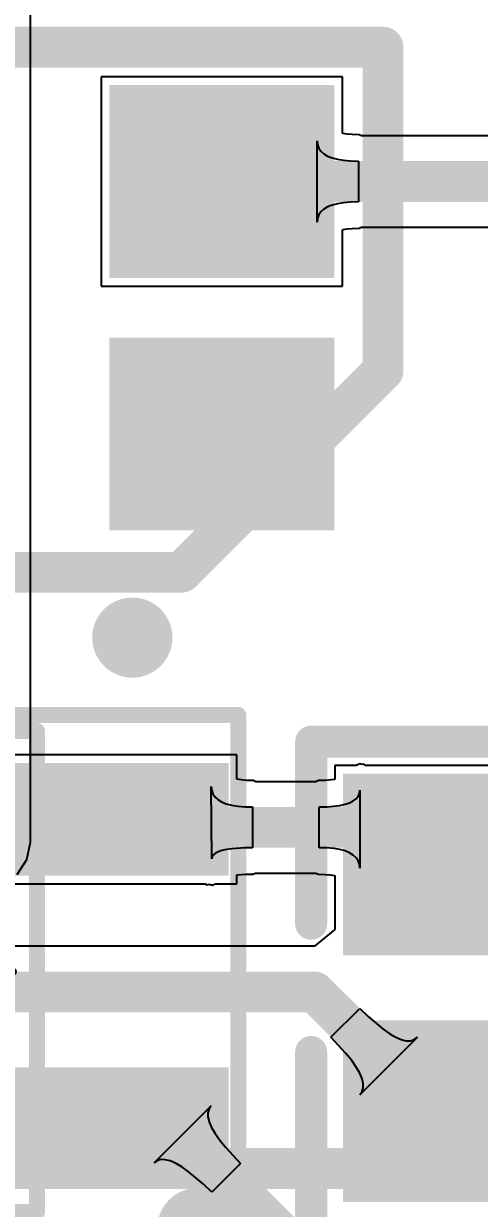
# Model space of a CAD drawing. Header units: millimetres. Extents: x 263 to 304.8, y 57.6 to 115.4.
# Drawn here: x 288.5 to 291.34, y 79.63 to 87.01 of the extents above; entities that cross this region are included whole.
import ezdxf

# ---------------------------------------------------------------- set-up
doc = ezdxf.new("R2010")
doc.units = ezdxf.units.MM
for name, color, linetype in [('BottomLayer', 5, 'Continuous'), ('BottomOverlay', 54, 'Continuous'), ('Mechanical13', 56, 'Continuous'), ('Mechanical15', 56, 'Continuous'), ('TopLayer', 1, 'Continuous'), ('TopOverlay', 2, 'Continuous'), ('TopPaste', 8, 'Continuous'), ('TopSolder', 216, 'Continuous'), ('ViaHoleLayer', 16, 'Continuous')]:
    doc.layers.add(name, color=color, linetype=linetype)
doc.styles.add('Arial', font='arialbd.ttf', dxfattribs={"height": 0.2})

# ---------------------------------------------------------------- blocks, each defined once
blk = doc.blocks.new('ST7789V_12P___B_3')
at = {"layer": 'BottomOverlay', "const_width": 0.254}
blk.add_lwpolyline([(-13.0017, 13.5176), (-13.0017, -12.4824)], dxfattribs=at)
blk = doc.blocks.new('LED_3528_RGB_4')
at = {"layer": 'TopLayer'}
for points in [[(-1.9716, 1.3128), (-0.7716, 1.3128), (-0.7716, 0.3128), (-1.9716, 0.3128)], [(0.6954, 1.2874), (1.8954, 1.2874), (1.8954, 0.2874), (0.6954, 0.2874)], [(-1.9716, -0.2874), (-0.7716, -0.2874), (-0.7716, -1.2874), (-1.9716, -1.2874)], [(0.6954, -0.2874), (1.8954, -0.2874), (1.8954, -1.2874), (0.6954, -1.2874)]]:
    blk.add_hatch(color=1, dxfattribs=at).paths.add_polyline_path(points)
at = {"layer": 'TopPaste'}
for points in [[(-1.9716, 1.3128), (-0.7716, 1.3128), (-0.7716, 0.3128), (-1.9716, 0.3128)], [(0.6954, 1.2874), (1.8954, 1.2874), (1.8954, 0.2874), (0.6954, 0.2874)], [(-1.9716, -0.2874), (-0.7716, -0.2874), (-0.7716, -1.2874), (-1.9716, -1.2874)], [(0.6954, -0.2874), (1.8954, -0.2874), (1.8954, -1.2874), (0.6954, -1.2874)]]:
    blk.add_hatch(color=8, dxfattribs=at).paths.add_polyline_path(points)
at = {"layer": 'TopSolder'}
for points in [[(-2.0732, 1.4144), (-0.67, 1.4144), (-0.67, 0.2112), (-2.0732, 0.2112)], [(0.5938, 1.389), (1.997, 1.389), (1.997, 0.1858), (0.5938, 0.1858)], [(-2.0732, -0.1858), (-0.67, -0.1858), (-0.67, -1.389), (-2.0732, -1.389)], [(0.5938, -0.1858), (1.997, -0.1858), (1.997, -1.389), (0.5938, -1.389)]]:
    blk.add_hatch(color=216, dxfattribs=at).paths.add_polyline_path(points)
at = {"layer": 'TopOverlay', "const_width": 0.254}
for points in [[(-2.2, -1.65), (-2.2, 1.625)], [(-2.2, 1.625), (2.3, 1.625)], [(2.3, -0.3924), (2.3, 1.625)], [(1.0424, -1.65), (2.3, -0.3924)], [(-2.2, -1.65), (1.0424, -1.65)]]:
    blk.add_lwpolyline(points, dxfattribs=at)
at = {"layer": 'TopOverlay', "const_width": 0.127}
for points in [[(-2.2635, 1.625, 1), (-2.1365, 1.625, 1)], [(-2.2635, 1.625, 1), (-2.1365, 1.625, 1)], [(2.2365, 1.625, 1), (2.3635, 1.625, 1)], [(2.2365, 1.625, 1), (2.3635, 1.625, 1)], [(2.2365, -0.3924, 1), (2.3635, -0.3924, 1)], [(2.2365, -0.3924, 1), (2.3635, -0.3924, 1)], [(-2.2635, -1.65, 1), (-2.1365, -1.65, 1)], [(-2.2635, -1.65, 1), (-2.1365, -1.65, 1)], [(0.9789, -1.65, 1), (1.1059, -1.65, 1)], [(0.9789, -1.65, 1), (1.1059, -1.65, 1)]]:
    blk.add_lwpolyline(points, format="xyb", close=True, dxfattribs=at)
blk = doc.blocks.new('LC_0603_R_14')
at = {"layer": 'TopLayer'}
for points in [[(-1.235, 0.49), (-0.305, 0.49), (-0.305, -0.49), (-1.235, -0.49)], [(0.305, 0.49), (1.235, 0.49), (1.235, -0.49), (0.305, -0.49)]]:
    blk.add_hatch(color=1, dxfattribs=at).paths.add_polyline_path(points)
at = {"layer": 'TopPaste'}
for points in [[(-1.235, 0.49), (-0.305, 0.49), (-0.305, -0.49), (-1.235, -0.49)], [(0.305, 0.49), (1.235, 0.49), (1.235, -0.49), (0.305, -0.49)]]:
    blk.add_hatch(color=8, dxfattribs=at).paths.add_polyline_path(points)
at = {"layer": 'TopSolder'}
for points in [[(-1.3366, 0.5916), (-0.2034, 0.5916), (-0.2034, -0.5916), (-1.3366, -0.5916)], [(0.2034, 0.5916), (1.3366, 0.5916), (1.3366, -0.5916), (0.2034, -0.5916)]]:
    blk.add_hatch(color=216, dxfattribs=at).paths.add_polyline_path(points)
at = {"layer": 'TopOverlay', "const_width": 0.2}
for points in [[(-1.535, -0.79), (-1.535, 0.79)], [(-0.4, 0.79), (-1.535, 0.79)], [(0.4, 0.79), (1.535, 0.79)], [(1.535, -0.79), (1.535, 0.79)], [(-0.4, -0.79), (-1.535, -0.79)], [(1.535, -0.79), (0.4, -0.79)]]:
    blk.add_lwpolyline(points, dxfattribs=at)
at = {"layer": 'TopOverlay', "const_width": 0.1}
for points in [[(-1.585, 0.79, 1), (-1.485, 0.79, 1)], [(-1.585, 0.79, 1), (-1.485, 0.79, 1)], [(-0.45, 0.79, 1), (-0.35, 0.79, 1)], [(0.35, 0.79, 1), (0.45, 0.79, 1)], [(1.485, 0.79, 1), (1.585, 0.79, 1)], [(1.485, 0.79, 1), (1.585, 0.79, 1)], [(-1.585, -0.79, 1), (-1.485, -0.79, 1)], [(-1.585, -0.79, 1), (-1.485, -0.79, 1)], [(-0.45, -0.79, 1), (-0.35, -0.79, 1)], [(0.35, -0.79, 1), (0.45, -0.79, 1)], [(1.485, -0.79, 1), (1.585, -0.79, 1)], [(1.485, -0.79, 1), (1.585, -0.79, 1)]]:
    blk.add_lwpolyline(points, format="xyb", close=True, dxfattribs=at)
blk = doc.blocks.new('SOT23_3N_21')
at = {"layer": 'TopLayer'}
for points in [[(0.25, 0.543), (-0.25, 0.543), (-0.25, 1.743), (0.25, 1.743)], [(-0.7, -1.743), (-1.2, -1.743), (-1.2, -0.543), (-0.7, -0.543)], [(1.2, -1.743), (0.7, -1.743), (0.7, -0.543), (1.2, -0.543)]]:
    blk.add_hatch(color=1, dxfattribs=at).paths.add_polyline_path(points)
at = {"layer": 'TopPaste'}
for points in [[(0.25, 0.543), (-0.25, 0.543), (-0.25, 1.743), (0.25, 1.743)], [(-0.7, -1.743), (-1.2, -1.743), (-1.2, -0.543), (-0.7, -0.543)], [(1.2, -1.743), (0.7, -1.743), (0.7, -0.543), (1.2, -0.543)]]:
    blk.add_hatch(color=8, dxfattribs=at).paths.add_polyline_path(points)
at = {"layer": 'TopSolder'}
for points in [[(0.3516, 0.4414), (-0.3516, 0.4414), (-0.3516, 1.8446), (0.3516, 1.8446)], [(-0.5984, -1.8446), (-1.3016, -1.8446), (-1.3016, -0.4414), (-0.5984, -0.4414)], [(1.3016, -1.8446), (0.5984, -1.8446), (0.5984, -0.4414), (1.3016, -0.4414)]]:
    blk.add_hatch(color=216, dxfattribs=at).paths.add_polyline_path(points)
at = {"layer": 'Mechanical13', "const_width": 0.1}
for points in [[(-1.5, 0.65), (-1.5, -0.65)], [(1.5, 0.65), (-1.5, 0.65)], [(1.5, 0.65), (1.5, -0.65)], [(-1.5, -0.65), (1.5, -0.65)]]:
    blk.add_lwpolyline(points, dxfattribs=at)
at = {"layer": 'Mechanical13', "const_width": 0.05}
for points in [[(-1.525, 0.65, 1), (-1.475, 0.65, 1)], [(-1.525, 0.65, 1), (-1.475, 0.65, 1)], [(1.475, 0.65, 1), (1.525, 0.65, 1)], [(1.475, 0.65, 1), (1.525, 0.65, 1)], [(-1.525, -0.65, 1), (-1.475, -0.65, 1)], [(-1.525, -0.65, 1), (-1.475, -0.65, 1)], [(1.475, -0.65, 1), (1.525, -0.65, 1)], [(1.475, -0.65, 1), (1.525, -0.65, 1)]]:
    blk.add_lwpolyline(points, format="xyb", close=True, dxfattribs=at)
at = {"layer": 'Mechanical15'}
for points, const_width in [([(-1.6, 1.905), (-1.6, -1.905)], 0.1), ([(1.6, 1.905), (-1.6, 1.905)], 0.1), ([(1.6, 1.905), (1.6, -1.905)], 0.1), ([(0, 0.5), (0, -0.5)], 0.05), ([(-0.5, 0), (0.5, 0)], 0.05), ([(-1.6, -1.905), (1.6, -1.905)], 0.1)]:
    blk.add_lwpolyline(points, dxfattribs=dict(at, const_width=const_width))
for points, const_width in [([(-1.625, 1.905, 1), (-1.575, 1.905, 1)], 0.05), ([(-1.625, 1.905, 1), (-1.575, 1.905, 1)], 0.05), ([(1.575, 1.905, 1), (1.625, 1.905, 1)], 0.05), ([(1.575, 1.905, 1), (1.625, 1.905, 1)], 0.05), ([(-0.0125, 0.5, 1), (0.0125, 0.5, 1)], 0.025), ([(0.35, 0, 1), (-0.35, 0, 1)], 0.05), ([(-0.5125, 0, 1), (-0.4875, 0, 1)], 0.025), ([(-0.3625, 0, 1), (-0.3375, 0, 1)], 0.025), ([(0.3375, 0, 1), (0.3625, 0, 1)], 0.025), ([(0.4875, 0, 1), (0.5125, 0, 1)], 0.025), ([(-0.0125, -0.5, 1), (0.0125, -0.5, 1)], 0.025), ([(-1.625, -1.905, 1), (-1.575, -1.905, 1)], 0.05), ([(-1.625, -1.905, 1), (-1.575, -1.905, 1)], 0.05), ([(1.575, -1.905, 1), (1.625, -1.905, 1)], 0.05), ([(1.575, -1.905, 1), (1.625, -1.905, 1)], 0.05)]:
    blk.add_lwpolyline(points, format="xyb", close=True, dxfattribs=dict(at, const_width=const_width))
at = {"layer": 'TopOverlay', "const_width": 0.2}
for points in [[(-0.7014, 0.7001), (-1.5014, 0.7001)], [(-1.5014, 0.7001), (-1.5014, -0.1999)], [(0.6986, 0.7001), (1.4986, 0.7001)], [(1.4986, 0.7001), (1.4986, -0.1999)]]:
    blk.add_lwpolyline(points, dxfattribs=at)
at = {"layer": 'TopOverlay'}
for points, const_width in [([(-1.5514, 0.7001, 1), (-1.4514, 0.7001, 1)], 0.1), ([(-1.5514, 0.7001, 1), (-1.4514, 0.7001, 1)], 0.1), ([(-0.7514, 0.7001, 1), (-0.6514, 0.7001, 1)], 0.1), ([(0.6486, 0.7001, 1), (0.7486, 0.7001, 1)], 0.1), ([(1.4486, 0.7001, 1), (1.5486, 0.7001, 1)], 0.1), ([(1.4486, 0.7001, 1), (1.5486, 0.7001, 1)], 0.1), ([(-1.5514, -0.1999, 1), (-1.4514, -0.1999, 1)], 0.1), ([(1.4486, -0.1999, 1), (1.5486, -0.1999, 1)], 0.1), ([(-1.475, -1.651, 1), (-1.725, -1.651, 1)], 0.25), ([(-1.7875, -1.651, 1), (-1.6625, -1.651, 1)], 0.125), ([(-1.5375, -1.651, 1), (-1.4125, -1.651, 1)], 0.125)]:
    blk.add_lwpolyline(points, format="xyb", close=True, dxfattribs=dict(at, const_width=const_width))

msp = doc.modelspace()

# ---------------------------------------------------------------- hatches: boundary and pattern name
at = {"layer": 'BottomLayer'}
h = msp.add_hatch(color=5, dxfattribs=at)
edge = h.paths.add_edge_path()
edge.add_arc((289.179, 83.185), 0.25, 0, 360)
at = {"layer": 'TopLayer'}
h = msp.add_hatch(color=1, dxfattribs=at)
edge = h.paths.add_edge_path()
edge.add_arc((289.179, 83.185), 0.25, 0, 360)
at = {"layer": 'ViaHoleLayer'}
h = msp.add_hatch(color=16, dxfattribs=at)
edge = h.paths.add_edge_path()
edge.add_arc((289.179, 83.185), 0.2, 0, 360)

# ---------------------------------------------------------------- linework, layer by layer
at = {"layer": 'BottomLayer'}
for p, q in [((288.5437, 81.9093), (288.5437, 90.8972)), ((288.522, 81.8002), (288.5437, 81.9092)), ((288.5437, 81.9092), (288.5437, 81.9093)), ((288.4603, 81.7078), (288.522, 81.8002))]:
    msp.add_line(p, q, dxfattribs=at)
at = {"layer": 'TopLayer'}
for p, q in [((290.4902, 86.6822), (288.9854, 86.6822)), ((288.9854, 86.6822), (288.9854, 85.3774)), ((290.4902, 86.3303), (290.4902, 86.6822)), ((290.4923, 86.3297), (290.4902, 86.3303)), ((290.5168, 86.3257), (290.4923, 86.3297)), ((290.5492, 86.3228), (290.5168, 86.3257)), ((290.593, 86.3217), (290.5492, 86.3228)), ((290.6088, 86.3147), (290.593, 86.3217)), ((296.5383, 86.3147), (290.6088, 86.3147)), ((290.3317, 85.7758), (290.3317, 86.2838)), ((290.3317, 86.2838), (290.3343, 86.2597)), ((290.3343, 86.2597), (290.342, 86.2381)), ((290.342, 86.2381), (290.3548, 86.219)), ((290.3548, 86.219), (290.3728, 86.2025)), ((290.3728, 86.2025), (290.396, 86.1886)), ((290.396, 86.1886), (290.4242, 86.1771)), ((290.4242, 86.1771), (290.4577, 86.1682)), ((290.4577, 86.1682), (290.4962, 86.1619)), ((290.4962, 86.1619), (290.5399, 86.1581)), ((290.5399, 86.1581), (290.5888, 86.1568)), ((290.5888, 86.1568), (290.5888, 85.9028)), ((290.3728, 85.8571), (290.3548, 85.8406)), ((290.396, 85.8711), (290.3728, 85.8571)), ((290.4242, 85.8825), (290.396, 85.8711)), ((290.4577, 85.8914), (290.4242, 85.8825)), ((290.4962, 85.8977), (290.4577, 85.8914)), ((290.5399, 85.9015), (290.4962, 85.8977)), ((290.5888, 85.9028), (290.5399, 85.9015)), ((290.3343, 85.7999), (290.3317, 85.7758)), ((290.342, 85.8215), (290.3343, 85.7999)), ((290.3548, 85.8406), (290.342, 85.8215)), ((290.4902, 85.7293), (290.4923, 85.7299)), ((290.4902, 85.3774), (290.4902, 85.7293)), ((290.4923, 85.7299), (290.5168, 85.7339)), ((290.5168, 85.7339), (290.5492, 85.7368)), ((290.5492, 85.7368), (290.593, 85.7379)), ((290.593, 85.7379), (290.6088, 85.7449)), ((290.6088, 85.7449), (296.438, 85.7449)), ((288.9854, 85.3774), (290.4902, 85.3774)), ((289.8298, 82.4546), (288.325, 82.4546)), ((289.8298, 82.3021), (289.8298, 82.4546)), ((290.5741, 82.388), (290.4416, 82.388)), ((290.4416, 82.388), (290.4416, 82.3006)), ((290.597, 82.3975), (290.5741, 82.388)), ((290.6073, 82.3932), (290.597, 82.3975)), ((290.6181, 82.3962), (290.6073, 82.3932)), ((290.6323, 82.388), (290.6181, 82.3962)), ((291.5357, 82.388), (290.6323, 82.388)), ((289.6744, 81.8052), (289.6713, 82.2556)), ((289.6713, 82.2556), (289.674, 82.2314)), ((289.8324, 82.3015), (289.8298, 82.3021)), ((289.8567, 82.2974), (289.8324, 82.3015)), ((289.889, 82.2946), (289.8567, 82.2974)), ((289.9327, 82.2935), (289.889, 82.2946)), ((289.9484, 82.2864), (289.9327, 82.2935)), ((290.3235, 82.2864), (289.9484, 82.2864)), ((290.3395, 82.2935), (290.3235, 82.2864)), ((290.3811, 82.2944), (290.3395, 82.2935)), ((290.4416, 82.3006), (290.3811, 82.2944)), ((289.674, 82.2314), (289.6819, 82.2099)), ((289.6819, 82.2099), (289.6948, 82.1908)), ((289.6948, 82.1908), (289.7128, 82.1743)), ((289.7128, 82.1743), (289.736, 82.1603)), ((289.736, 82.1603), (289.7643, 82.1489)), ((290.5335, 82.1546), (290.5564, 82.166)), ((290.5564, 82.166), (290.5742, 82.1795)), ((290.5742, 82.1795), (290.5869, 82.1951)), ((290.5869, 82.1951), (290.5945, 82.2128)), ((290.5945, 82.2128), (290.597, 82.2326)), ((290.597, 82.2326), (290.597, 81.7476)), ((289.7643, 82.1489), (289.7976, 82.14)), ((289.7976, 82.14), (289.8361, 82.1337)), ((289.8361, 82.1337), (289.8797, 82.1298)), ((289.8797, 82.1298), (289.9284, 82.1286)), ((289.9284, 82.1286), (289.9284, 81.8746)), ((290.343, 82.1286), (290.3913, 82.1296)), ((290.343, 81.8746), (290.343, 82.1286)), ((290.3913, 82.1296), (290.4726, 82.1379)), ((290.4726, 82.1379), (290.5056, 82.1452)), ((290.5056, 82.1452), (290.5335, 82.1546)), ((289.7988, 81.8683), (289.7658, 81.8635)), ((289.8801, 81.8739), (289.7988, 81.8683)), ((289.9284, 81.8746), (289.8801, 81.8739)), ((290.3913, 81.8733), (290.343, 81.8746)), ((290.4345, 81.8695), (290.3913, 81.8733)), ((290.4726, 81.8631), (290.4345, 81.8695)), ((289.6769, 81.8184), (289.6744, 81.8052)), ((289.6845, 81.8302), (289.6769, 81.8184)), ((289.6972, 81.8406), (289.6845, 81.8302)), ((289.715, 81.8496), (289.6972, 81.8406)), ((289.7379, 81.8572), (289.715, 81.8496)), ((289.7658, 81.8635), (289.7379, 81.8572)), ((290.5056, 81.8543), (290.4726, 81.8631)), ((290.5335, 81.8428), (290.5056, 81.8543)), ((290.5564, 81.8289), (290.5335, 81.8428)), ((290.5742, 81.8123), (290.5564, 81.8289)), ((290.5869, 81.7933), (290.5742, 81.8123)), ((290.5945, 81.7717), (290.5869, 81.7933)), ((289.9307, 81.7096), (289.9471, 81.7167)), ((289.9471, 81.7167), (290.3229, 81.7167)), ((290.3229, 81.7167), (290.3387, 81.7097)), ((290.597, 81.7476), (290.5945, 81.7717)), ((288.325, 81.6498), (289.6332, 81.6498)), ((289.6332, 81.6498), (289.6431, 81.6433)), ((289.6431, 81.6433), (289.6597, 81.6467)), ((289.6597, 81.6467), (289.6755, 81.6403)), ((289.6755, 81.6403), (289.698, 81.6498)), ((289.698, 81.6498), (289.8298, 81.6498)), ((289.8298, 81.7051), (289.8869, 81.709)), ((289.8298, 81.6498), (289.8298, 81.7051)), ((289.8869, 81.709), (289.9307, 81.7096)), ((290.3387, 81.7097), (290.3819, 81.7085)), ((290.3819, 81.7085), (290.4137, 81.7057)), ((290.4137, 81.7057), (290.4375, 81.7018)), ((290.4375, 81.7018), (290.4416, 81.7007)), ((290.4416, 81.7007), (290.4416, 81.3643)), ((290.4416, 81.3643), (290.3146, 81.26)), ((290.3144, 81.2601), (288.3662, 81.2601)), ((290.3146, 81.26), (290.3144, 81.2601)), ((290.3144, 81.2601), (290.3144, 81.2601)), ((290.4174, 80.6925), (290.597, 80.8722)), ((290.597, 80.8722), (290.6491, 80.8219)), ((290.6491, 80.8219), (290.7425, 80.7428)), ((290.5108, 80.592), (290.4174, 80.6925)), ((290.9563, 80.6925), (290.597, 80.3333)), ((290.7425, 80.7428), (290.7838, 80.7141)), ((290.7838, 80.7141), (290.8216, 80.6925)), ((290.8216, 80.6925), (290.8557, 80.6782)), ((290.9365, 80.6782), (290.9563, 80.6925)), ((290.8557, 80.6782), (290.8862, 80.671)), ((290.8862, 80.671), (290.9132, 80.671)), ((290.9132, 80.671), (290.9365, 80.6782)), ((290.5468, 80.5471), (290.5108, 80.592)), ((290.5755, 80.5058), (290.5468, 80.5471)), ((290.597, 80.468), (290.5755, 80.5058)), ((290.6114, 80.4339), (290.597, 80.468)), ((290.6186, 80.4034), (290.6114, 80.4339)), ((290.6186, 80.3764), (290.6186, 80.4034)), ((290.597, 80.3333), (290.6114, 80.3531)), ((290.6114, 80.3531), (290.6186, 80.3764)), ((289.3151, 79.9083), (289.6713, 80.2645)), ((289.6572, 80.245), (289.6504, 80.2218)), ((289.6713, 80.2645), (289.6572, 80.245)), ((289.6504, 80.2218), (289.6507, 80.1951)), ((289.6507, 80.1951), (289.6582, 80.1646)), ((289.6582, 80.1646), (289.6728, 80.1305)), ((289.6728, 80.1305), (289.6947, 80.0928)), ((289.6947, 80.0928), (289.7237, 80.0514)), ((289.7237, 80.0514), (289.76, 80.0063)), ((289.76, 80.0063), (289.854, 79.9053)), ((289.3346, 79.9224), (289.3151, 79.9083)), ((289.3578, 79.9292), (289.3346, 79.9224)), ((289.3845, 79.9289), (289.3578, 79.9292)), ((289.415, 79.9214), (289.3845, 79.9289)), ((289.4491, 79.9068), (289.415, 79.9214)), ((289.4868, 79.8849), (289.4491, 79.9068)), ((289.5282, 79.8559), (289.4868, 79.8849)), ((289.854, 79.9053), (289.6744, 79.7256)), ((289.622, 79.7762), (289.5282, 79.8559)), ((289.6744, 79.7256), (289.622, 79.7762))]:
    msp.add_line(p, q, dxfattribs=at)
at = {"layer": 'TopLayer', "const_width": 0.254}
for points in [[(289.7378, 86.0298), (296.8752, 86.0298)], [(289.0774, 82.0522), (289.128, 82.0016)], [(289.128, 82.0016), (293.143, 82.0016)], [(288.3662, 80.9752), (290.3144, 80.9752)], [(290.3144, 80.9752), (291.059, 80.2306)], [(291.059, 80.2306), (291.084, 80.2306)], [(289.0774, 80.1522), (289.4274, 80.1522)], [(289.4274, 80.1522), (290.721, 78.8586)]]:
    msp.add_lwpolyline(points, dxfattribs=at)
at = {"layer": 'TopLayer', "const_width": 0.127}
for points in [[(289.6743, 86.0298, 1), (289.8013, 86.0298, 1)], [(289.0139, 82.0522, 1), (289.1409, 82.0522, 1)], [(289.0645, 82.0016, 1), (289.1915, 82.0016, 1)], [(289.0645, 82.0016, 1), (289.1915, 82.0016, 1)], [(290.2509, 80.9752, 1), (290.3779, 80.9752, 1)], [(290.2509, 80.9752, 1), (290.3779, 80.9752, 1)], [(290.9955, 80.2306, 1), (291.1225, 80.2306, 1)], [(290.9955, 80.2306, 1), (291.1225, 80.2306, 1)], [(291.0205, 80.2306, 1), (291.1475, 80.2306, 1)], [(289.0139, 80.1522, 1), (289.1409, 80.1522, 1)], [(289.3639, 80.1522, 1), (289.4909, 80.1522, 1)], [(289.3639, 80.1522, 1), (289.4909, 80.1522, 1)]]:
    msp.add_lwpolyline(points, format="xyb", close=True, dxfattribs=at)

# ---------------------------------------------------------------- block references
for name, p, rotation in [('ST7789V_12P___B_3', (288.713, 92.8754), 90), ('SOT23_3N_21', (287.9344, 81.1022), 90), ('LC_0603_R_14', (291.084, 81.0006), 270)]:
    msp.add_blockref(name, p, dxfattribs=dict(rotation=rotation))
msp.add_blockref('LED_3528_RGB_4', (288.4424, 85.2424))

# ---------------------------------------------------------------- texts
at = {"layer": 'TopOverlay', "style": 'Arial'}
msp.add_text('ESP32S3_SP', height=2.286, rotation=360, dxfattribs=at).set_placement((282.194, 87.1959))

doc.saveas('drawing.dxf')
